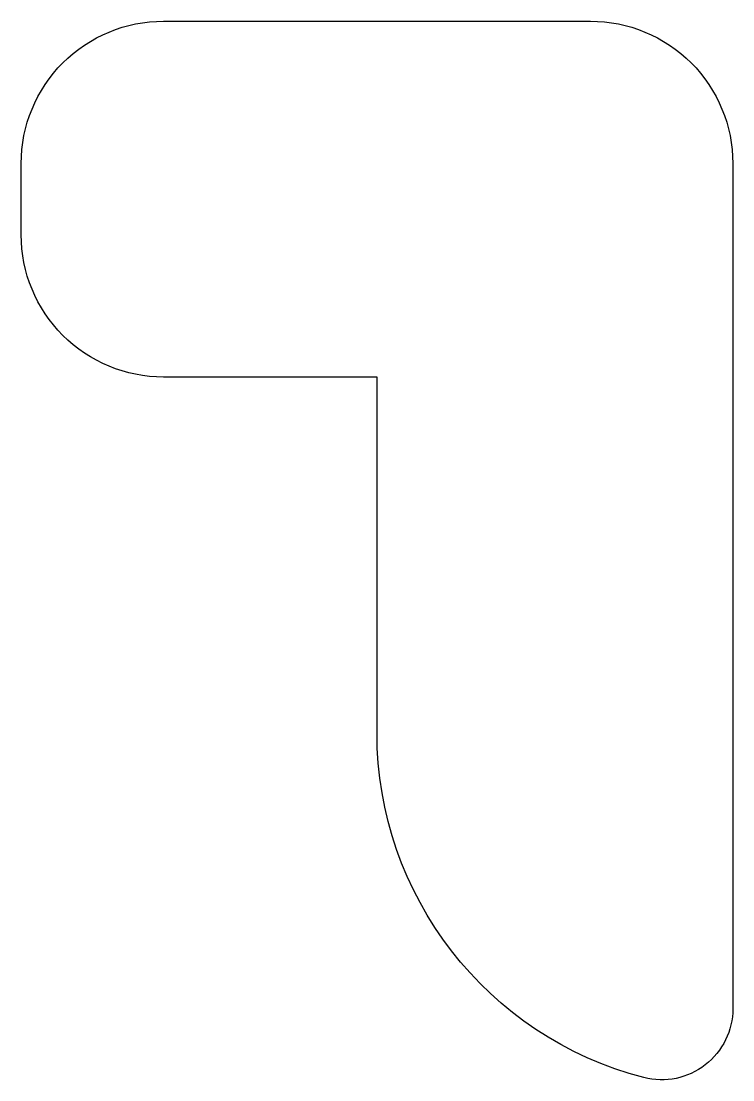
# Model space of a CAD drawing. Header units: millimetres. Extents: x -4 to 6, y -4.9 to 10.
import ezdxf

# ---------------------------------------------------------------- set-up
doc = ezdxf.new("R2010")
doc.units = ezdxf.units.MM
doc.layers.get('0').update_dxf_attribs({"linetype": 'CONTINUOUS'})

msp = doc.modelspace()

# ---------------------------------------------------------------- linework, layer by layer
msp.add_lwpolyline([(6, -3.873, -0.490314), (4.75, -4.841, -0.341999), (1, 0), (1, 5), (-2, 5, -0.414214), (-4, 7), (-4, 8, -0.414214), (-2, 10), (4, 10, -0.414214), (6, 8)], format="xyb", close=True)

doc.saveas('drawing.dxf')
